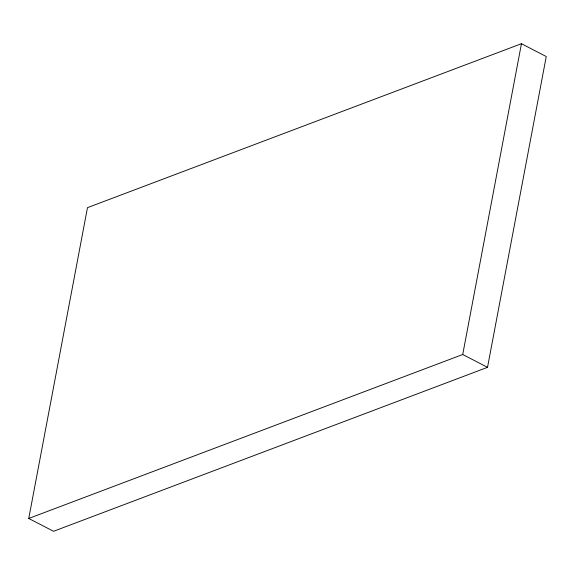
<?xml version="1.0" encoding="UTF-8"?>
<svg xmlns="http://www.w3.org/2000/svg" width="575" height="575" viewBox="0 0 575 575"><rect width="100%" height="100%" fill="white"/><g stroke="black" fill="none" stroke-linecap="round" stroke-linejoin="round"><path stroke-width="0.86" d="M28.75 518.463L87.479 207.661L521.453 43.707L546.25 56.537L487.521 367.339L53.547 531.293L28.75 518.463L462.724 354.502L487.521 367.339M462.724 354.502L521.453 43.707"/></g></svg>
